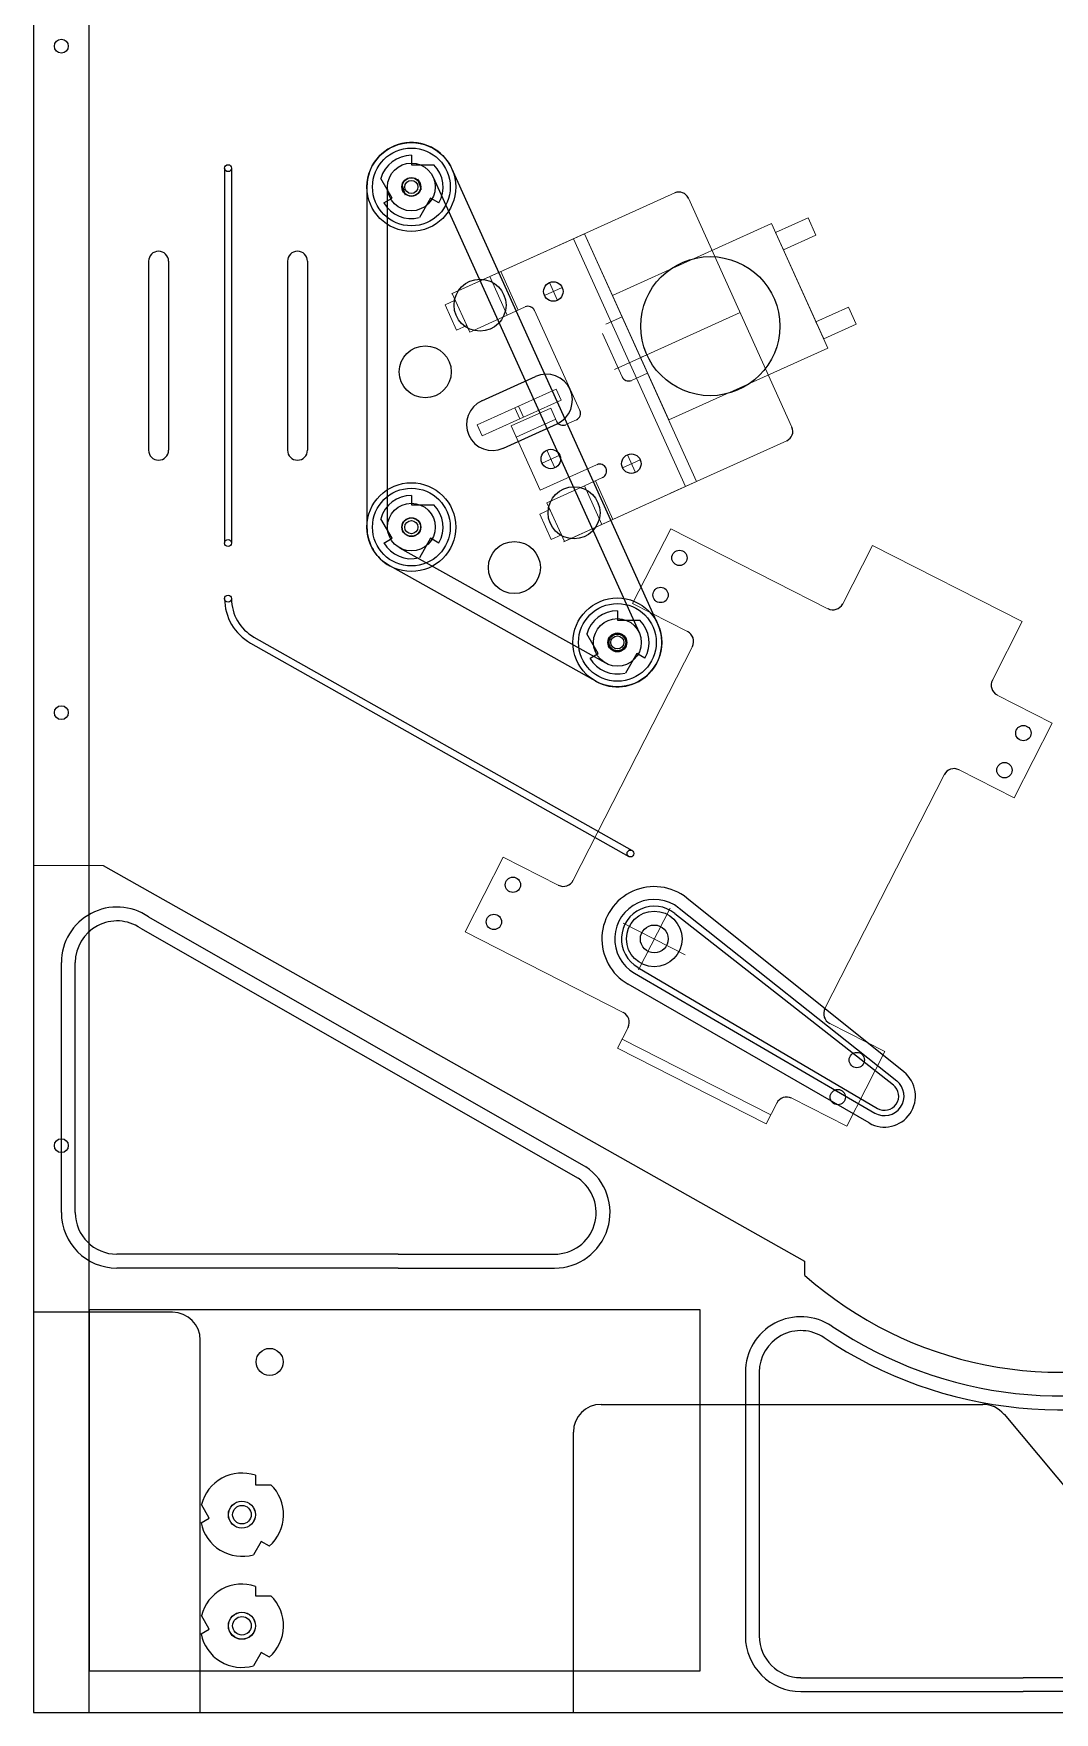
# Model space of a CAD drawing. Header units: metres. Extents: x 0 to 20.2, y 0 to 42.
# Drawn here: x 0 to 9.19, y 0 to 15.11 of the extents above; entities that cross this region are included whole.
import ezdxf

# ---------------------------------------------------------------- set-up
doc = ezdxf.new("R2010")
doc.units = ezdxf.units.M
for name, color, linetype in [('3_250BIT_500TAB', 5, 'Continuous'), ('X_ROLLOVER', 4, 'Continuous'), ('Z0_LOWERTHIRD', 4, 'Continuous'), ('Z0_TOPCOMP', 6, 'Continuous'), ('Z0_WOODOUTLINE', 5, 'Continuous'), ('Z_TATTOOMYSTIQUE', 37, 'Continuous')]:
    doc.layers.add(name, color=color, linetype=linetype)

msp = doc.modelspace()

# ---------------------------------------------------------------- linework, layer by layer
at = {"layer": '3_250BIT_500TAB', "color": 5, "linetype": 'Continuous', "lineweight": 25}
msp.add_circle((5.586, 6.963), 0.25, dxfattribs=at)
at = {"layer": 'X_ROLLOVER', "color": 6, "linetype": 'Continuous', "lineweight": 25}
for p, q in [((7.833, 5.766), (5.88, 7.33)), ((5.77, 7.193), (7.738, 5.648)), ((5.809, 7.241), (7.769, 5.686)), ((5.408, 6.654), (7.57, 5.395)), ((5.439, 6.707), (7.595, 5.437)), ((7.519, 5.306), (5.351, 6.555))]:
    msp.add_line(p, q, dxfattribs=at)
msp.add_circle((5.586, 6.963), 0.125, dxfattribs=at)
for centre, radius, start, end in [((5.586, 6.963), 0.471, 51.307, -119.927), ((5.586, 6.963), 0.356, 51.307, -119.927), ((5.586, 6.963), 0.295, 51.307, -119.927), ((7.658, 5.548), 0.279, -119.927, 51.307), ((7.658, 5.548), 0.176, -119.927, 51.307), ((7.658, 5.548), 0.128, -119.927, 51.307)]:
    msp.add_arc(centre, radius, start, end, dxfattribs=at)
at = {"layer": 'Z0_LOWERTHIRD', "color": 4, "linetype": 'Continuous', "lineweight": 25}
for p, q in [((3.4, 14.017), (3.4, 13.932)), ((3.4, 13.932), (3.603, 13.932)), ((3.227, 13.632), (3.125, 13.808)), ((3.153, 13.59), (3.227, 13.632)), ((3.573, 13.632), (3.472, 13.456)), ((3.647, 13.59), (3.573, 13.632)), ((3.4, 10.955), (3.4, 10.87)), ((3.227, 10.57), (3.125, 10.746)), ((3.4, 10.87), (3.603, 10.87)), ((3.153, 10.527), (3.227, 10.57)), ((3.573, 10.57), (3.472, 10.394)), ((3.647, 10.527), (3.573, 10.57)), ((5.254, 9.917), (5.254, 9.832)), ((5.254, 9.832), (5.457, 9.832)), ((5.081, 9.532), (4.98, 9.708)), ((5.008, 9.49), (5.081, 9.532)), ((5.428, 9.532), (5.326, 9.356)), ((5.501, 9.49), (5.428, 9.532))]:
    msp.add_line(p, q, dxfattribs=at)
at = {"layer": 'Z0_LOWERTHIRD', "color": 6, "linetype": 'Continuous', "lineweight": 25}
for p, q in [((1.719, 13.901), (1.719, 10.526)), ((1.781, 13.901), (1.781, 10.526)), ((1.983, 9.68), (5.387, 7.759)), ((1.952, 9.626), (5.356, 7.705)), ((0, 7.625), (0, 0)), ((0.625, 7.625), (6.938, 4.062)), ((1.033, 7.162), (4.97, 4.912)), ((0.962, 7.059), (4.9, 4.809)), ((0.25, 4.5), (0.25, 6.75)), ((0.375, 4.5), (0.375, 6.75)), ((3.281, 4.125), (0.75, 4.125)), ((3.281, 4.125), (4.688, 4.125)), ((3.281, 4), (0.75, 4)), ((3.281, 4), (4.688, 4)), ((6.938, 4.062), (6.938, 3.938)), ((0.5, 3.625), (0.5, 0.375)), ((6, 3.625), (0.5, 3.625)), ((6, 0.375), (6, 3.625)), ((6.406, 3.062), (6.406, 2)), ((6.531, 3.062), (6.531, 2)), ((6.406, 2), (6.406, 0.688)), ((6.531, 2), (6.531, 0.688)), ((0.5, 0.375), (6, 0.375)), ((6.906, 0.312), (8.906, 0.312)), ((11.469, 0.312), (8.906, 0.312)), ((6.906, 0.188), (8.906, 0.188)), ((11.469, 0.188), (8.906, 0.188)), ((0, 0), (18.375, 0)), ((0, 0), (6.938, 0))]:
    msp.add_line(p, q, dxfattribs=at)
at = {"layer": 'Z0_LOWERTHIRD', "color": 34, "linetype": 'Continuous', "lineweight": 25}
for p, q in [((3.313, 13.755), (3.345, 13.66)), ((3.455, 13.804), (3.487, 13.709))]:
    msp.add_line(p, q, dxfattribs=at)
at = {"layer": 'Z0_LOWERTHIRD', "color": 4, "linetype": 'Continuous', "lineweight": 5}
for p, q in [((4.724, 13.205), (5.771, 13.678)), ((6.825, 11.57), (5.893, 13.632)), ((6.97, 13.454), (6.678, 13.322)), ((7.04, 13.299), (6.97, 13.454)), ((3.761, 12.769), (4.958, 13.311)), ((4.106, 12.925), (4.958, 13.311)), ((4.958, 13.311), (5.297, 12.563)), ((4.958, 13.311), (5.967, 11.081)), ((6.641, 13.404), (5.209, 12.756)), ((7.148, 12.282), (6.641, 13.404)), ((6.678, 13.322), (6.748, 13.167)), ((4.859, 13.266), (5.867, 11.036)), ((6.713, 13.245), (7.076, 12.442)), ((6.748, 13.167), (7.04, 13.299)), ((3.768, 12.772), (4.106, 12.925)), ((4.106, 12.925), (4.262, 12.578)), ((4.106, 12.925), (4.262, 12.578)), ((4.205, 12.97), (4.362, 12.623)), ((4.642, 12.871), (4.715, 12.711)), ((3.704, 12.672), (3.795, 12.713)), ((3.925, 12.426), (3.768, 12.772)), ((3.795, 12.713), (3.898, 12.485)), ((4.599, 12.755), (4.758, 12.827)), ((4.697, 12.751), (4.697, 12.751)), ((4.697, 12.751), (4.697, 12.751)), ((4.715, 12.711), (4.715, 12.711)), ((4.715, 12.711), (4.715, 12.711)), ((5.209, 12.756), (5.716, 11.635)), ((3.807, 12.444), (3.704, 12.672)), ((4.262, 12.578), (3.925, 12.426)), ((4.262, 12.578), (4.425, 12.652)), ((4.509, 12.62), (4.917, 11.719)), ((5.297, 12.563), (5.151, 12.497)), ((5.228, 12.09), (6.359, 12.601)), ((7.333, 12.651), (7.041, 12.519)), ((7.403, 12.496), (7.333, 12.651)), ((3.898, 12.485), (3.807, 12.444)), ((5.119, 12.413), (5.296, 12.022)), ((7.041, 12.519), (7.111, 12.364)), ((7.111, 12.364), (7.403, 12.496)), ((5.716, 11.635), (7.148, 12.282)), ((5.463, 12.196), (5.52, 12.221)), ((5.38, 11.991), (5.525, 12.057)), ((5.525, 12.057), (5.967, 11.081)), ((6.347, 11.909), (6.347, 11.909)), ((6.347, 11.909), (6.347, 11.909)), ((4.654, 11.741), (4.299, 11.581)), ((4.344, 11.481), (4.699, 11.642)), ((4.707, 11.624), (4.654, 11.741)), ((4.299, 11.581), (4.56, 11.003)), ((4.885, 11.635), (4.791, 11.593)), ((4.619, 11.363), (4.691, 11.203)), ((5.732, 10.975), (6.779, 11.448)), ((5.067, 11.232), (4.56, 11.003)), ((4.576, 11.247), (4.735, 11.319)), ((4.674, 11.242), (4.674, 11.242)), ((4.674, 11.242), (4.674, 11.242)), ((4.691, 11.203), (4.691, 11.203)), ((4.691, 11.203), (4.691, 11.203)), ((5.151, 11.2), (5.151, 11.2)), ((5.3, 11.205), (5.46, 11.277)), ((5.344, 11.321), (5.416, 11.161)), ((5.398, 11.2), (5.398, 11.2)), ((5.398, 11.2), (5.398, 11.2)), ((4.62, 10.889), (4.957, 11.042)), ((5.967, 11.081), (4.77, 10.539)), ((5.12, 11.116), (4.957, 11.042)), ((4.957, 11.042), (5.114, 10.695)), ((4.957, 11.042), (5.114, 10.695)), ((5.214, 10.74), (5.056, 11.087)), ((5.114, 10.695), (5.967, 11.081)), ((5.416, 11.161), (5.416, 11.161)), ((5.416, 11.161), (5.416, 11.161)), ((4.777, 10.542), (4.62, 10.889)), ((4.556, 10.788), (4.647, 10.83)), ((4.659, 10.56), (4.556, 10.788)), ((4.647, 10.83), (4.75, 10.602)), ((4.75, 10.602), (4.659, 10.56)), ((5.114, 10.695), (4.777, 10.542)), ((4.967, 10.571), (4.967, 10.571)), ((4.967, 10.571), (4.967, 10.571))]:
    msp.add_line(p, q, dxfattribs=at)
at = {"layer": 'Z0_LOWERTHIRD', "color": 5, "linetype": 'Continuous', "lineweight": 25}
for p, q in [((1.035, 13.063), (1.035, 11.363)), ((1.215, 13.063), (1.215, 11.363)), ((2.285, 13.063), (2.285, 11.363)), ((2.465, 13.063), (2.465, 11.363)), ((4.034, 11.807), (4.518, 12.026)), ((4.228, 11.38), (4.712, 11.599))]:
    msp.add_line(p, q, dxfattribs=at)
at = {"layer": 'Z0_LOWERTHIRD', "color": 6, "linetype": 'Continuous', "lineweight": 5}
for p, q in [((4.704, 11.912), (4.331, 11.744)), ((4.376, 11.644), (4.749, 11.813)), ((4.749, 11.813), (4.704, 11.912)), ((4.365, 11.759), (3.992, 11.59)), ((4.037, 11.491), (4.41, 11.66)), ((4.331, 11.744), (4.376, 11.644)), ((4.41, 11.66), (4.365, 11.759)), ((3.992, 11.59), (4.037, 11.491)), ((0, 7.625), (0.625, 7.625))]:
    msp.add_line(p, q, dxfattribs=at)
at = {"layer": 'Z0_LOWERTHIRD', "color": 2, "linetype": 'Continuous', "lineweight": 25}
for centre, radius in [((3.4, 13.732), 0.4), ((3.4, 13.732), 0.215), ((3.4, 10.67), 0.4), ((3.4, 10.67), 0.215), ((5.254, 9.632), 0.4), ((5.254, 9.632), 0.215)]:
    msp.add_circle(centre, radius, dxfattribs=at)
at = {"layer": 'Z0_LOWERTHIRD', "color": 6, "linetype": 'Continuous', "lineweight": 25}
for centre in [(3.4, 13.732), (3.4, 10.67), (5.254, 9.632)]:
    msp.add_circle(centre, 0.35, dxfattribs=at)
at = {"layer": 'Z0_LOWERTHIRD', "color": 4, "linetype": 'Continuous', "lineweight": 25}
for centre, radius in [((3.4, 13.732), 0.085), ((3.4, 13.732), 0.059), ((6.09, 12.479), 0.626), ((4.678, 12.791), 0.0876), ((4.655, 11.283), 0.0876), ((5.38, 11.241), 0.0876), ((3.4, 10.67), 0.085), ((3.4, 10.67), 0.059), ((5.813, 10.393), 0.069), ((5.643, 10.059), 0.069), ((5.254, 9.632), 0.085), ((5.254, 9.632), 0.059), ((8.908, 8.816), 0.069), ((8.738, 8.482), 0.069), ((4.314, 7.45), 0.069), ((4.143, 7.116), 0.069), ((7.409, 5.873), 0.069), ((7.238, 5.539), 0.069)]:
    msp.add_circle(centre, radius, dxfattribs=at)
at = {"layer": 'Z0_LOWERTHIRD', "color": 5, "linetype": 'Continuous', "lineweight": 25}
for centre, radius in [((3.4, 13.732), 0.0825), ((4.018, 12.668), 0.234), ((3.525, 12.068), 0.234), ((4.864, 10.799), 0.234), ((3.4, 10.67), 0.0825), ((4.327, 10.306), 0.234), ((5.254, 9.632), 0.0825)]:
    msp.add_circle(centre, radius, dxfattribs=at)
at = {"layer": 'Z0_LOWERTHIRD', "color": 37, "linetype": 'Continuous', "lineweight": 25}
msp.add_circle((5.254, 9.632), 0.075, dxfattribs=at)
at = {"layer": 'Z0_LOWERTHIRD', "color": 4, "linetype": 'Continuous', "lineweight": 25}
for centre, radius, start, end in [((3.4, 13.732), 0.285, 90, 164.5679), ((3.4, 13.732), 0.285, -30, 44.5679), ((5.809, 13.594), 0.0921, 24.3367, 114.3367), ((3.4, 13.732), 0.285, -150, -75.4321), ((4.451, 12.594), 0.0636, 24.3367, 114.3367), ((5.354, 12.049), 0.0636, -155.6633, -65.6633), ((4.859, 11.693), 0.0636, -65.6633, 24.3367), ((4.765, 11.65), 0.0636, -155.6633, -65.6633), ((6.741, 11.532), 0.0921, -65.6633, 24.3367), ((5.094, 11.174), 0.0636, -65.6633, 114.3367), ((3.4, 10.67), 0.285, 90, 164.5679), ((3.4, 10.67), 0.285, -30, 44.5679), ((3.4, 10.67), 0.285, -150, -75.4321), ((7.193, 10.025), 0.1, -117, -27), ((5.254, 9.632), 0.285, 90, 164.5679), ((5.254, 9.632), 0.285, -30, 44.5679), ((5.84, 9.641), 0.1, -27, 63), ((5.254, 9.632), 0.285, -150, -75.4321), ((8.718, 9.248), 0.1, 153, -117), ((8.284, 8.396), 0.1, 63, 153), ((4.768, 7.536), 0.1, -117, -27), ((5.261, 6.212), 0.1, -27, 63), ((7.211, 6.291), 0.1, 153, -117), ((6.777, 5.439), 0.1, 63, 153)]:
    msp.add_arc(centre, radius, start, end, dxfattribs=at)
at = {"layer": 'Z0_LOWERTHIRD', "color": 5, "linetype": 'Continuous', "lineweight": 25}
for centre, radius, start, end in [((1.125, 13.063), 0.09, 0, 180), ((2.375, 13.063), 0.09, 0, 180), ((4.615, 11.812), 0.234, -65.6633, 114.3367), ((4.131, 11.593), 0.234, 114.3367, -65.6633), ((1.125, 11.363), 0.09, 180, 0), ((2.375, 11.363), 0.09, 180, 0)]:
    msp.add_arc(centre, radius, start, end, dxfattribs=at)
at = {"layer": 'Z0_LOWERTHIRD', "color": 6, "linetype": 'Continuous', "lineweight": 25}
for centre, radius, start, end in [((2.178, 10.026), 0.459, 180, -119.4385), ((2.178, 10.026), 0.397, 180, -119.4385), ((0.75, 6.75), 0.5, 55.561, 180), ((0.75, 6.75), 0.375, 55.561, 180), ((4.688, 4.5), 0.5, -90, 55.561), ((4.688, 4.5), 0.375, -90, 55.561), ((0.75, 4.5), 0.5, 180, -90), ((0.75, 4.5), 0.375, 180, -90), ((9.246, 6.544), 3.482, -131.5331, -71.0868), ((6.906, 3.062), 0.5, 56.0941, 180), ((9.246, 6.544), 3.695, -123.9059, -68.7532), ((6.906, 3.062), 0.375, 56.0941, 180), ((9.246, 6.544), 3.82, -123.9059, -67.4648), ((6.906, 0.688), 0.5, 180, -90), ((6.906, 0.688), 0.375, 180, -90)]:
    msp.add_arc(centre, radius, start, end, dxfattribs=at)
at = {"layer": 'Z0_TOPCOMP', "color": 6, "linetype": 'Continuous', "lineweight": 25}
for p, q in [((0, 42), (0, 0)), ((0.5, 0), (0.5, 42)), ((0, 0), (0.5, 0))]:
    msp.add_line(p, q, dxfattribs=at)
at = {"layer": 'Z0_TOPCOMP', "color": 2, "linetype": 'Continuous', "lineweight": 25}
for p, q in [((3.596, 13.821), (5.45, 9.721)), ((5.619, 9.797), (3.764, 13.897)), ((3, 13.732), (3, 10.67)), ((3.185, 10.67), (3.185, 13.732)), ((5.149, 9.444), (3.295, 10.482)), ((5.059, 9.283), (3.205, 10.321))]:
    msp.add_line(p, q, dxfattribs=at)
at = {"layer": 'Z0_TOPCOMP', "color": 37, "linetype": 'Continuous', "lineweight": 25}
for p, q in [((5.619, 9.797), (3.764, 13.897)), ((3, 13.732), (3, 10.67)), ((5.059, 9.283), (3.205, 10.321))]:
    msp.add_line(p, q, dxfattribs=at)
at = {"layer": 'Z0_TOPCOMP', "color": 6, "linetype": 'Continuous', "lineweight": 25}
for centre in [(1.75, 13.901), (1.75, 10.526), (1.75, 10.026), (5.372, 7.732)]:
    msp.add_circle(centre, 0.0312, dxfattribs=at)
at = {"layer": 'Z0_TOPCOMP', "color": 37, "linetype": 'Continuous', "lineweight": 25}
for centre, start, end in [((3.4, 13.732), 24.3367, -180), ((3.4, 10.67), 180, -119.2286), ((5.254, 9.632), -119.2286, 24.3367)]:
    msp.add_arc(centre, 0.4, start, end, dxfattribs=at)
at = {"layer": 'Z0_WOODOUTLINE', "color": 5, "linetype": 'Continuous', "lineweight": 25}
for p, q in [((0, 42), (0, 3.602)), ((1.25, 3.602), (0, 3.602)), ((1.5, 0), (1.5, 3.352)), ((5.108, 2.773), (8.542, 2.773)), ((8.734, 2.684), (10.977, 0)), ((4.858, 0), (4.858, 2.523)), ((1.5, 0), (4.858, 0))]:
    msp.add_line(p, q, dxfattribs=at)
at = {"layer": 'Z0_WOODOUTLINE', "color": 4, "linetype": 'Continuous', "lineweight": 25}
for p, q in [((1.996, 2.135), (1.996, 2.05)), ((1.996, 2.05), (2.135, 2.05)), ((1.581, 1.75), (1.511, 1.871)), ((1.507, 1.708), (1.581, 1.75)), ((2.048, 1.54), (1.978, 1.42)), ((2.122, 1.498), (2.048, 1.54)), ((1.996, 1.135), (1.996, 1.05)), ((1.996, 1.05), (2.135, 1.05)), ((1.581, 0.75), (1.511, 0.871)), ((1.507, 0.708), (1.581, 0.75)), ((2.048, 0.54), (1.978, 0.42)), ((2.122, 0.498), (2.048, 0.54))]:
    msp.add_line(p, q, dxfattribs=at)
at = {"layer": 'Z0_WOODOUTLINE', "color": 5, "linetype": 'Continuous', "lineweight": 25}
for centre, radius in [((0.25, 15), 0.0625), ((0.25, 9), 0.0625), ((0.25, 5.102), 0.0625), ((2.125, 3.155), 0.122), ((1.875, 1.78), 0.122), ((1.875, 0.78), 0.122)]:
    msp.add_circle(centre, radius, dxfattribs=at)
at = {"layer": 'Z0_WOODOUTLINE', "color": 4, "linetype": 'Continuous', "lineweight": 25}
for centre, radius in [((1.875, 1.78), 0.121), ((1.875, 1.78), 0.0835), ((1.875, 0.78), 0.121), ((1.875, 0.78), 0.0835)]:
    msp.add_circle(centre, radius, dxfattribs=at)
at = {"layer": 'Z0_WOODOUTLINE', "color": 5, "linetype": 'Continuous', "lineweight": 25}
for centre, start, end in [((1.25, 3.352), 0, 90), ((5.108, 2.523), 90, 180), ((8.542, 2.523), 39.8896, 90)]:
    msp.add_arc(centre, 0.25, start, end, dxfattribs=at)
at = {"layer": 'Z0_WOODOUTLINE', "color": 4, "linetype": 'Continuous', "lineweight": 25}
for centre, start, end in [((1.875, 1.78), 71.1354, 166.023), ((1.875, 1.78), -48.8646, 46.023), ((1.875, 1.78), -168.8646, -73.977), ((1.875, 0.78), 71.1354, 166.023), ((1.875, 0.78), -48.8646, 46.023), ((1.875, 0.78), -168.8646, -73.977)]:
    msp.add_arc(centre, 0.375, start, end, dxfattribs=at)
at = {"layer": 'Z_TATTOOMYSTIQUE', "color": 4, "linetype": 'Continuous', "lineweight": 5}
for p, q in [((5.734, 10.656), (5.391, 9.982)), ((5.734, 10.656), (7.147, 9.935)), ((7.55, 10.505), (7.282, 9.979)), ((8.897, 9.819), (7.55, 10.505)), ((5.886, 9.73), (5.391, 9.982)), ((8.629, 9.293), (8.897, 9.819)), ((4.857, 7.491), (5.929, 9.596)), ((8.672, 9.158), (9.167, 8.906)), ((8.824, 8.233), (9.167, 8.906)), ((8.824, 8.233), (8.329, 8.485)), ((7.122, 6.337), (8.195, 8.441)), ((3.884, 7.026), (4.227, 7.699)), ((4.227, 7.699), (4.722, 7.447)), ((5.307, 7.105), (5.865, 6.821)), ((5.444, 6.684), (5.728, 7.241)), ((5.307, 6.301), (3.884, 7.026)), ((7.166, 6.202), (7.661, 5.95)), ((5.255, 5.979), (5.35, 6.166)), ((6.635, 5.38), (5.297, 6.062)), ((6.593, 5.298), (5.255, 5.979)), ((7.318, 5.276), (7.661, 5.95)), ((6.688, 5.485), (6.593, 5.298)), ((7.318, 5.276), (6.823, 5.529))]:
    msp.add_line(p, q, dxfattribs=at)

doc.saveas('drawing.dxf')
